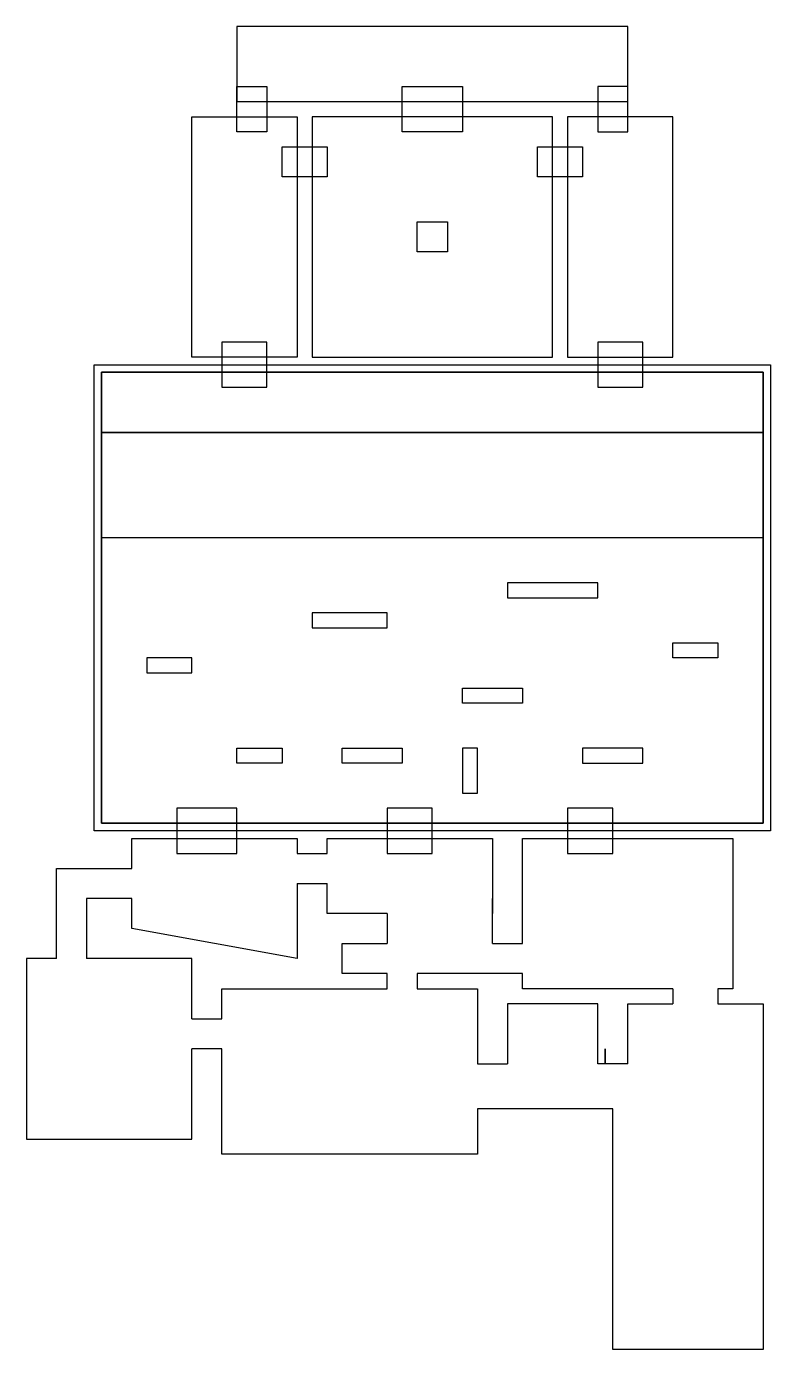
# Model space of a CAD drawing. Header units: inches. Extents: x 0 to 24.8, y -7 to 37.
import ezdxf

# ---------------------------------------------------------------- set-up
doc = ezdxf.new("R2010")
doc.units = ezdxf.units.IN
doc.header["$MEASUREMENT"] = 0
doc.layers.add('Full Height', color=1, linetype='Continuous')

msp = doc.modelspace()

# ---------------------------------------------------------------- linework, layer by layer
for p, q in [((12, 7.5), (12, 6.5)), ((15, 2.5), (16, 2.5))]:
    msp.add_line(p, q)
for points in [[(7, 34.5), (20, 34.5), (20, 37), (7, 37)], [(7, 35), (8, 35), (8, 33.5), (7, 33.5)], [(12.5, 35), (14.5, 35), (14.5, 33.5), (12.5, 33.5)], [(20, 35), (19, 35), (19, 33.5), (20, 33.5)], [(9, 26), (5.5, 26), (5.5, 34), (9, 34)], [(9.5, 26), (17.5, 26), (17.5, 34), (9.5, 34)], [(18, 26), (21.5, 26), (21.5, 34), (18, 34)], [(8.5, 33), (10, 33), (10, 32), (8.5, 32)], [(17, 33), (18.5, 33), (18.5, 32), (17, 32)], [(13, 30.5), (14, 30.5), (14, 29.5), (13, 29.5)], [(6.5, 25), (8, 25), (8, 26.5), (6.5, 26.5)], [(19, 25), (20.5, 25), (20.5, 26.5), (19, 26.5)], [(2.5, 10.5), (24.5, 10.5), (24.5, 25.5), (2.5, 25.5)], [(2.5, 23.5), (24.5, 23.5), (24.5, 25.5), (2.5, 25.5)], [(2.5, 20), (24.5, 20), (24.5, 23.5), (2.5, 23.5)], [(16, 18), (19, 18), (19, 18.5), (16, 18.5)], [(9.5, 17), (12, 17), (12, 17.5), (9.5, 17.5)], [(21.5, 16.5), (23, 16.5), (23, 16), (21.5, 16)], [(4, 15.5), (5.5, 15.5), (5.5, 16), (4, 16)], [(14.5, 15), (16.5, 15), (16.5, 14.5), (14.5, 14.5)], [(7, 13), (8.5, 13), (8.5, 12.5), (7, 12.5)], [(10.5, 13), (12.5, 13), (12.5, 12.5), (10.5, 12.5)], [(14.5, 11.5), (15, 11.5), (15, 13), (14.5, 13)], [(18.5, 12.5), (20.5, 12.5), (20.5, 13), (18.5, 13)], [(5, 9.5), (7, 9.5), (7, 11), (5, 11)], [(12, 9.5), (13.5, 9.5), (13.5, 11), (12, 11)], [(18, 9.5), (19.5, 9.5), (19.5, 11), (18, 11)]]:
    msp.add_lwpolyline(points, close=True)
for points in [[(3.5, 9), (3.5, 10), (9, 10), (9, 9.5)], [(10, 9.5), (10, 10), (15.5, 10), (15.5, 7.5)], [(16.5, 6.5), (16.5, 10), (23.5, 10), (23.5, 5), (23, 5)], [(9, 9.5), (10, 9.5)], [(1, 8), (1, 9), (3.5, 9)], [(1, 6), (1, 9), (2, 9)], [(9, 8.5), (9, 6), (3.5, 7), (3.5, 8)], [(9, 8.5), (10, 8.5)], [(12, 7.5), (10, 7.5), (10, 8.5)], [(3.5, 8), (2, 8)], [(2, 8), (2, 6)], [(15.5, 6.5), (15.5, 8)], [(12, 5.5), (10.5, 5.5), (10.5, 6.5), (12, 6.5)], [(15.5, 6.5), (16.5, 6.5)], [(1, 6), (0, 6), (0, 0), (5.5, 0), (5.5, 3)], [(5.5, 4), (5.5, 6), (2, 6)], [(12, 5), (12, 5.5)], [(13, 5.5), (13, 5)], [(16.5, 5.5), (13, 5.5)], [(21.5, 5), (16.5, 5), (16.5, 5.5)], [(6.5, 4), (6.5, 5), (12, 5)], [(13, 5), (15, 5), (15, 2.5)], [(21.5, 5), (21.5, 4.5)], [(23, 5), (23, 4.5)], [(19, 2.5), (19, 4.5), (16, 4.5), (16, 2.5)], [(23, 4.5), (24.5, 4.5), (24.5, -7), (19.5, -7), (19.5, 1)], [(20, 2.5), (20, 4.5), (21.5, 4.5)], [(5.5, 4), (6.5, 4)], [(6.5, 3), (5.5, 3)], [(15, 1), (15, -0.5), (6.5, -0.5), (6.5, 3)], [(20, 2.5), (19, 2.5)], [(19.5, 1), (15, 1)]]:
    msp.add_lwpolyline(points)
at = {"layer": 'Full Height'}
for points in [[(2.25, 10.25), (2.25, 25.75), (24.75, 25.75), (24.75, 10.25)], [(19.25, 2.5), (19.25, 2.5), (19.25, 3), (19.25, 3)]]:
    msp.add_lwpolyline(points, close=True, dxfattribs=at)
msp.add_lwpolyline([(2.5, 10.5), (2.5, 25.5), (24.5, 25.5), (24.5, 10.5), (2.5, 10.5)], dxfattribs=at)

doc.saveas('drawing.dxf')
